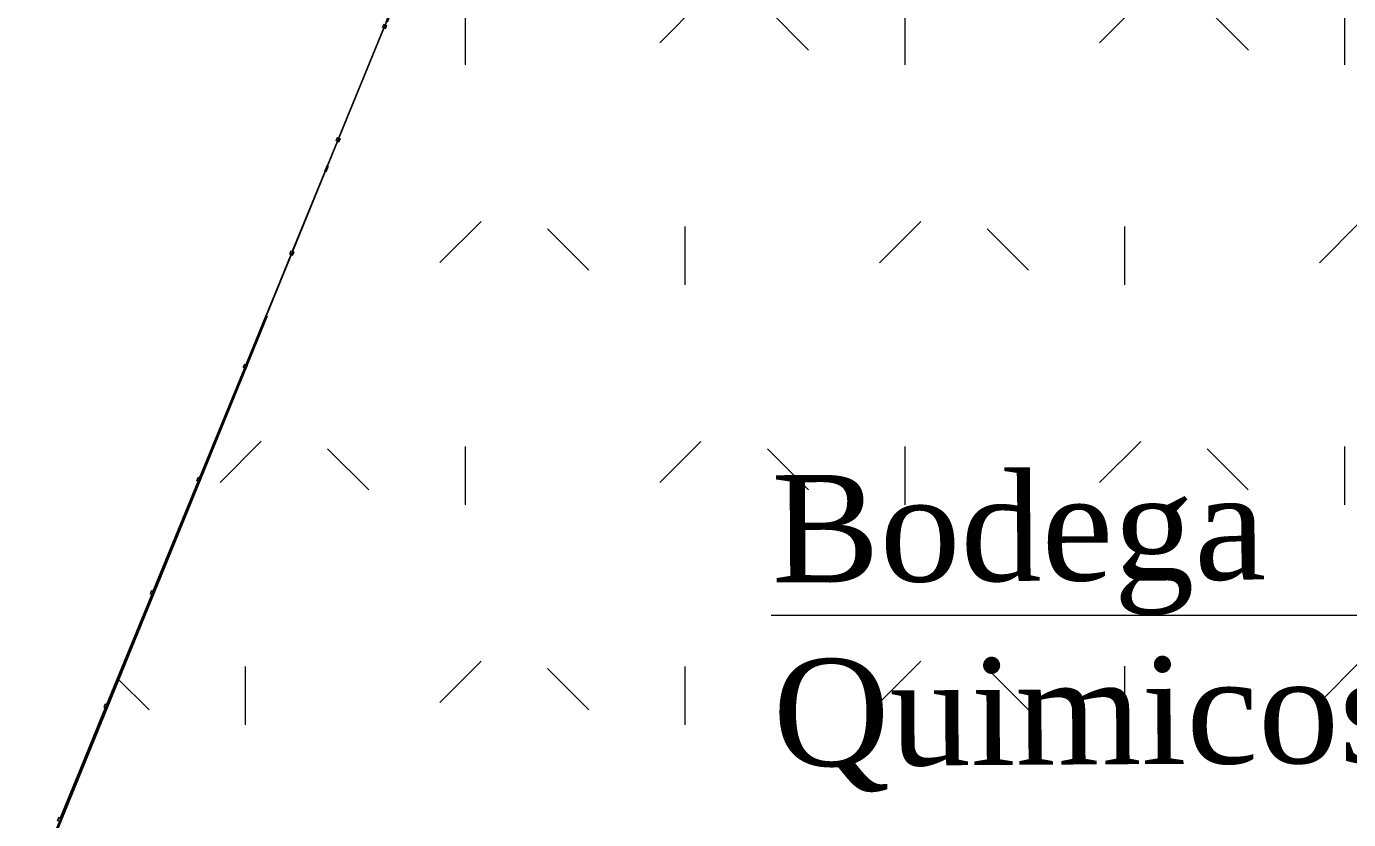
# Model space of a CAD drawing. Header units: metres. Extents: x -207 to 292, y -187 to 169.
# Drawn here: x -124.03 to -102.43, y 44.06 to 57.01 of the extents above; entities that cross this region are included whole.
import ezdxf

# ---------------------------------------------------------------- set-up
doc = ezdxf.new("R2010")
doc.units = ezdxf.units.M
doc.linetypes.add('IMPORT-IMPORT-LÍMITE2 _2_', pattern=[36.83, 6.35, -2.54, 0, -2.54, 25.4, 0, 0, 0])
for name, color, linetype, lineweight in [('A-GLAZ-CWMG', 7, 'Continuous', 9), ('ACHURADO', 7, 'Continuous', 9), ('C-TOPO', 7, 'Continuous', 9), ('linea propiedad', 7, 'IMPORT-IMPORT-LÍMITE2 _2_', 35)]:
    doc.layers.add(name, color=color, linetype=linetype, lineweight=lineweight)
doc.layers.add('PR10-ARQ-PL-001-Emplazamiento-C-1_dwg', color=7, linetype='Continuous', lineweight=9, true_color=0x767676)
doc.layers.add('TEXTO', color=5, linetype='Continuous', lineweight=9, true_color=0x0000ff)
doc.styles.add('Times New Roman', font='times.ttf', dxfattribs={"height": 1.75})

# ---------------------------------------------------------------- blocks, each defined once
blk = doc.blocks.new('PR10-ARQ-PL-001-Emplazamiento-C-1_dwg_Circular Mullion - 5mm-517344-PLANTA EMPLAZAMIENTO-674655-PLANTA EMPLAZAMIENTO ACTUALIZADO')
at = {"layer": 'A-GLAZ-CWMG', "flags": 128}
for points in [[(-84.442, 139.656), (-83.711, 141.464), (-83.713, 141.465), (-83.716, 141.466), (-84.446, 139.658), (-84.444, 139.657)], [(-84.444, 139.657), (-83.713, 141.465)]]:
    blk.add_lwpolyline(points, close=True, dxfattribs=at)
blk = doc.blocks.new('PR10-ARQ-PL-001-Emplazamiento-C-1_dwg_Rectangular Mullion - 50 x 50 mm-517346-PLANTA EMPLAZAMIENTO-674657-PLANTA EMPLAZAMIENTO ACTUALIZADO')
at = {"layer": 'A-GLAZ-CWMG', "flags": 128}
blk.add_lwpolyline([(0.025, 0.025), (-0.025, 0.025), (-0.025, -0.025), (0.025, -0.025)], close=True, dxfattribs=at)
blk = doc.blocks.new('PR10-ARQ-PL-001-Emplazamiento-C-1_dwg_Rectangular Mullion - 50 x 50 mm-517357-PLANTA EMPLAZAMIENTO-674659-PLANTA EMPLAZAMIENTO ACTUALIZADO')
at = {"layer": 'A-GLAZ-CWMG', "flags": 128}
blk.add_lwpolyline([(0.025, 0.025), (0.025, -0.025), (-0.025, -0.025), (-0.025, 0.025)], close=True, dxfattribs=at)
blk = doc.blocks.new('PR10-ARQ-PL-001-Emplazamiento-C-1_dwg-674643-PLANTA EMPLAZAMIENTO ACTUALIZADO')
at = {"layer": 'ACHURADO'}
h = blk.add_hatch(dxfattribs=at)
h.set_pattern_fill('FP_1', color=256, style=0, pattern_type=2)
h.set_pattern_definition([(90, (-655750.258, -5498481.082), (-3.592, 3.592), [0.9525, -6.232]), (45, (-655750.258, -5498481.082), (-3.5921024484, 3.5921024484), [0.9525, -4.127]), (135, (-655750.258, -5498481.082), (-3.5921024484, -3.5921024484), [0.9525, -4.127])])
h.paths.add_polyline_path([(-161.771, -49.779), (-127.862, -43.679), (-120.948, -28.309), (-111.803, -11.418), (-104.331, 0.453), (-97.266, 16.755), (-92.284, 29.861), (-84.153, 48.383), (-83.895, 48.922), (-83.576, 49.56), (-83.246, 50.193), (-82.906, 50.82), (-82.555, 51.442), (-82.193, 52.057), (-81.821, 52.666), (-81.047, 53.865), (-80.645, 54.455), (-80.233, 55.037), (-79.811, 55.613), (-79.38, 56.182), (-75.091, 62.133), (-74.617, 62.76), (-74.134, 63.38), (-73.641, 63.992), (-73.138, 64.596), (-72.625, 65.192), (-72.103, 65.779), (-71.572, 66.359), (-70.664, 67.305), (-70.482, 67.491), (-69.923, 68.045), (-69.356, 68.589), (-68.78, 69.124), (-68.196, 69.65), (-67.003, 70.673), (-66.394, 71.17), (-65.778, 71.658), (-65.153, 72.136), (-64.522, 72.603), (-63.882, 73.061), (-63.236, 73.508), (-62.583, 73.945), (-61.922, 74.371), (-61.255, 74.787), (-60.582, 75.192), (-59.902, 75.586), (-59.306, 75.883), (-58.704, 76.167), (-58.097, 76.441), (-57.486, 76.702), (-56.869, 76.952), (-56.247, 77.19), (-55.621, 77.416), (-54.991, 77.63), (-54.357, 77.832), (-53.077, 78.199), (-52.433, 78.364), (-51.785, 78.517), (-51.134, 78.658), (-50.481, 78.785), (-49.826, 78.901), (-49.168, 79.003), (-48.509, 79.093), (-47.848, 79.171), (-47.185, 79.236), (-45.858, 79.327), (-45.193, 79.354), (-44.527, 79.367), (-43.862, 79.368), (-43.196, 79.357), (-42.531, 79.332), (-41.867, 79.295), (-41.203, 79.245), (-40.54, 79.183), (-39.879, 79.108), (-39.219, 79.02), (-38.562, 78.919), (-37.906, 78.806), (-37.252, 78.68), (-36.601, 78.542), (-35.953, 78.392), (-35.308, 78.229), (-34.666, 78.053), (47.551, 57.663), (47.81, 57.578), (48.073, 57.505), (48.338, 57.445), (48.607, 57.396), (48.877, 57.361), (49.148, 57.338), (49.421, 57.327), (49.693, 57.329), (49.966, 57.344), (50.237, 57.372), (50.506, 57.412), (50.774, 57.464), (51.038, 57.529), (51.3, 57.606), (51.811, 57.797), (52.059, 57.909), (52.301, 58.033), (52.538, 58.169), (52.768, 58.315), (52.991, 58.471), (53.207, 58.638), (53.414, 58.815), (53.614, 59.001), (53.804, 59.196), (53.985, 59.4), (54.156, 59.612), (54.318, 59.831), (54.469, 60.058), (54.609, 60.292), (54.738, 60.532), (54.856, 60.778), (54.962, 61.028), (55.057, 61.284), (55.14, 61.544), (55.21, 61.807), (55.269, 62.073), (55.314, 62.342), (55.348, 62.613), (55.368, 62.884), (55.486, 68.004), (-83.704, 141.488), (-151.221, -23.933)])
h.paths.add_polyline_path([(-98.109, 19.735), (-100.027, 20.525), (-97.678, 26.227), (-95.761, 25.431), (-97.988, 20.027)])
h.paths.add_polyline_path([(-94.264, 28.288), (-97.543, 29.64), (-95.193, 35.341), (-91.917, 33.984), (-94.257, 28.306)])
h.paths.add_polyline_path([(-88.37, 41.33), (-91.648, 42.682), (-89.298, 48.383), (-86.02, 47.032), (-88.359, 41.356)])
h.paths.add_polyline_path([(-107.511, 62.681), (-109.81, 61.362), (-111.554, 61.194), (-112.168, 61.108), (-111.143, 62.121), (-109.024, 62.933)])
h.paths.add_polyline_path([(-107.511, 62.681), (-104.877, 62.965), (-103.986, 62.697), (-104.876, 62.403)])
h.paths.add_polyline_path([(-106.042, 59.476), (-106.66, 60.171), (-107.511, 62.681), (-106.15, 60.408)])
h.paths.add_polyline_path([(-97.117, 62.944), (-99.416, 61.625), (-101.16, 61.457), (-101.774, 61.371), (-100.749, 62.384), (-98.63, 63.196)])
h.paths.add_polyline_path([(-95.648, 59.739), (-96.266, 60.434), (-97.117, 62.944), (-95.756, 60.671)])
h.paths.add_polyline_path([(-94.482, 62.666), (-97.117, 62.944), (-94.483, 63.228), (-93.592, 62.96)])
h.paths.add_polyline_path([(-104.12, 64.725), (-104.103, 64.74), (-104.082, 64.735)])
h.paths.add_polyline_path([(-103.959, 75.174), (-101.325, 75.458), (-100.433, 75.19), (-101.324, 74.896)])
h.paths.add_polyline_path([(-108.615, 73.601), (-107.591, 74.613), (-105.472, 75.426), (-103.959, 75.174), (-106.258, 73.855), (-108.002, 73.687)])
h.paths.add_polyline_path([(-100.567, 77.218), (-100.55, 77.233), (-100.53, 77.228)])
at = {"layer": 'C-TOPO', "flags": 128}
for points in [[(-123.657, 43.602), (-121.791, 48.174), (-120.535, 51.25), (-119.734, 53.213), (-118.46, 56.335), (-117.893, 57.724), (-117.112, 59.637), (-116.217, 61.831), (-115.704, 63.086), (-115.063, 64.658), (-113.458, 68.59), (-113.422, 68.679), (-112.437, 71.09)], [(-112.437, 71.09), (-113.422, 68.679), (-113.458, 68.59), (-115.063, 64.658), (-115.704, 63.086), (-116.217, 61.831), (-117.112, 59.637), (-117.893, 57.724), (-118.46, 56.335), (-119.734, 53.213), (-120.535, 51.25), (-121.791, 48.174), (-123.657, 43.602)]]:
    blk.add_lwpolyline(points, dxfattribs=at)
at = {"layer": 'linea propiedad', "flags": 128}
blk.add_lwpolyline([(143.795, -0.255), (151.813, 17.148), (-83.704, 141.488), (-161.771, -49.779), (-137.14, -85.351), (-83.167, -127.74), (-59.701, -140.481)], dxfattribs=at)
at = {"layer": 'TEXTO', "flags": 128}
blk.add_lwpolyline([(-90.663, 45.182), (-99.27, 47.391), (-111.865, 47.391)], dxfattribs=at)
at = {"extrusion": (0, 0, -1), "rotation": 292.2811770167161}
for name, p in [('PR10-ARQ-PL-001-Emplazamiento-C-1_dwg_Rectangular Mullion - 50 x 50 mm-517346-PLANTA EMPLAZAMIENTO-674657-PLANTA EMPLAZAMIENTO ACTUALIZADO', (118.184, 57.013)), ('PR10-ARQ-PL-001-Emplazamiento-C-1_dwg_Rectangular Mullion - 50 x 50 mm-517357-PLANTA EMPLAZAMIENTO-674659-PLANTA EMPLAZAMIENTO ACTUALIZADO', (118.184, 57.013)), ('PR10-ARQ-PL-001-Emplazamiento-C-1_dwg_Rectangular Mullion - 50 x 50 mm-517346-PLANTA EMPLAZAMIENTO-674657-PLANTA EMPLAZAMIENTO ACTUALIZADO', (118.942, 55.162)), ('PR10-ARQ-PL-001-Emplazamiento-C-1_dwg_Rectangular Mullion - 50 x 50 mm-517357-PLANTA EMPLAZAMIENTO-674659-PLANTA EMPLAZAMIENTO ACTUALIZADO', (118.942, 55.162)), ('PR10-ARQ-PL-001-Emplazamiento-C-1_dwg_Rectangular Mullion - 50 x 50 mm-517346-PLANTA EMPLAZAMIENTO-674657-PLANTA EMPLAZAMIENTO ACTUALIZADO', (119.701, 53.311)), ('PR10-ARQ-PL-001-Emplazamiento-C-1_dwg_Rectangular Mullion - 50 x 50 mm-517357-PLANTA EMPLAZAMIENTO-674659-PLANTA EMPLAZAMIENTO ACTUALIZADO', (119.701, 53.311)), ('PR10-ARQ-PL-001-Emplazamiento-C-1_dwg_Rectangular Mullion - 50 x 50 mm-517346-PLANTA EMPLAZAMIENTO-674657-PLANTA EMPLAZAMIENTO ACTUALIZADO', (120.459, 51.461)), ('PR10-ARQ-PL-001-Emplazamiento-C-1_dwg_Rectangular Mullion - 50 x 50 mm-517357-PLANTA EMPLAZAMIENTO-674659-PLANTA EMPLAZAMIENTO ACTUALIZADO', (120.459, 51.461)), ('PR10-ARQ-PL-001-Emplazamiento-C-1_dwg_Rectangular Mullion - 50 x 50 mm-517346-PLANTA EMPLAZAMIENTO-674657-PLANTA EMPLAZAMIENTO ACTUALIZADO', (121.217, 49.61)), ('PR10-ARQ-PL-001-Emplazamiento-C-1_dwg_Rectangular Mullion - 50 x 50 mm-517357-PLANTA EMPLAZAMIENTO-674659-PLANTA EMPLAZAMIENTO ACTUALIZADO', (121.217, 49.61)), ('PR10-ARQ-PL-001-Emplazamiento-C-1_dwg_Rectangular Mullion - 50 x 50 mm-517346-PLANTA EMPLAZAMIENTO-674657-PLANTA EMPLAZAMIENTO ACTUALIZADO', (121.976, 47.759)), ('PR10-ARQ-PL-001-Emplazamiento-C-1_dwg_Rectangular Mullion - 50 x 50 mm-517357-PLANTA EMPLAZAMIENTO-674659-PLANTA EMPLAZAMIENTO ACTUALIZADO', (121.976, 47.759)), ('PR10-ARQ-PL-001-Emplazamiento-C-1_dwg_Rectangular Mullion - 50 x 50 mm-517346-PLANTA EMPLAZAMIENTO-674657-PLANTA EMPLAZAMIENTO ACTUALIZADO', (122.734, 45.909)), ('PR10-ARQ-PL-001-Emplazamiento-C-1_dwg_Rectangular Mullion - 50 x 50 mm-517357-PLANTA EMPLAZAMIENTO-674659-PLANTA EMPLAZAMIENTO ACTUALIZADO', (122.734, 45.909)), ('PR10-ARQ-PL-001-Emplazamiento-C-1_dwg_Rectangular Mullion - 50 x 50 mm-517346-PLANTA EMPLAZAMIENTO-674657-PLANTA EMPLAZAMIENTO ACTUALIZADO', (123.492, 44.058)), ('PR10-ARQ-PL-001-Emplazamiento-C-1_dwg_Rectangular Mullion - 50 x 50 mm-517357-PLANTA EMPLAZAMIENTO-674659-PLANTA EMPLAZAMIENTO ACTUALIZADO', (123.492, 44.058))]:
    blk.add_blockref(name, p, dxfattribs=at)
at = {"rotation": 359.718822983284}
for p in [(-35.176, -84.885), (-35.176, -84.885), (-35.176, -84.885), (-35.934, -86.735), (-35.934, -86.735), (-35.934, -86.735), (-36.692, -88.586), (-36.692, -88.586), (-36.692, -88.586), (-37.45, -90.437), (-37.45, -90.437), (-37.45, -90.437), (-38.209, -92.287), (-38.209, -92.287), (-38.209, -92.287), (-38.967, -94.138), (-38.967, -94.138), (-38.967, -94.138), (-39.725, -95.989), (-39.725, -95.989), (-39.725, -95.989)]:
    blk.add_blockref('PR10-ARQ-PL-001-Emplazamiento-C-1_dwg_Circular Mullion - 5mm-517344-PLANTA EMPLAZAMIENTO-674655-PLANTA EMPLAZAMIENTO ACTUALIZADO', p, dxfattribs=at)
at = {"layer": 'TEXTO', "insert": (-111.864, 49.682), "char_height": 1.75, "width": 14.59874, "attachment_point": 1, "rotation": 0.3432, "line_spacing_factor": 1.029793, "style": 'Times New Roman'}
blk.add_mtext('Bodega\\PQuimicos 2', dxfattribs=at)
blk = doc.blocks.new('Circular Mullion - 5mm-517344-PLANTA EMPLAZAMIENTO ACTUALIZADO')
at = {"layer": 'A-GLAZ-CWMG'}
for p, q in [((-83.716, 141.466), (-84.446, 139.658)), ((-84.444, 139.657), (-83.713, 141.465)), ((-83.713, 141.465), (-84.444, 139.657)), ((-84.442, 139.656), (-83.711, 141.464)), ((-83.713, 141.465), (-83.716, 141.466)), ((-83.711, 141.464), (-83.713, 141.465)), ((-84.446, 139.658), (-84.444, 139.657)), ((-84.444, 139.657), (-84.442, 139.656))]:
    blk.add_line(p, q, dxfattribs=at)
blk = doc.blocks.new('Rectangular Mullion - 50 x 50 mm-517346-PLANTA EMPLAZAMIENTO ACTUALIZADO')
at = {"layer": 'A-GLAZ-CWMG'}
for p, q in [((0.025, 0.025), (-0.025, 0.025)), ((-0.025, 0.025), (-0.025, -0.025)), ((0.025, -0.025), (0.025, 0.025)), ((-0.025, -0.025), (0.025, -0.025))]:
    blk.add_line(p, q, dxfattribs=at)
blk = doc.blocks.new('Rectangular Mullion - 50 x 50 mm-517357-PLANTA EMPLAZAMIENTO ACTUALIZADO')
at = {"layer": 'A-GLAZ-CWMG'}
for p, q in [((-0.025, -0.025), (-0.025, 0.025)), ((-0.025, 0.025), (0.025, 0.025)), ((0.025, 0.025), (0.025, -0.025)), ((0.025, -0.025), (-0.025, -0.025))]:
    blk.add_line(p, q, dxfattribs=at)

msp = doc.modelspace()

# ---------------------------------------------------------------- linework, layer by layer
at = {"layer": 'C-TOPO'}
for p, q in [((-118.46, 56.335), (-117.893, 57.724)), ((-117.893, 57.724), (-118.46, 56.335)), ((-119.734, 53.213), (-118.46, 56.335)), ((-118.46, 56.335), (-119.734, 53.213)), ((-120.535, 51.25), (-119.734, 53.213)), ((-119.734, 53.213), (-120.535, 51.25)), ((-121.791, 48.174), (-120.535, 51.25)), ((-120.535, 51.25), (-121.791, 48.174)), ((-123.657, 43.602), (-121.791, 48.174)), ((-121.791, 48.174), (-123.657, 43.602))]:
    msp.add_line(p, q, dxfattribs=at)

# ---------------------------------------------------------------- block references
at = {"layer": 'A-GLAZ-CWMG', "extrusion": (0, 0, -1), "rotation": 292.2811770167161}
for name, p in [('Rectangular Mullion - 50 x 50 mm-517346-PLANTA EMPLAZAMIENTO ACTUALIZADO', (118.184, 57.013)), ('Rectangular Mullion - 50 x 50 mm-517357-PLANTA EMPLAZAMIENTO ACTUALIZADO', (118.184, 57.013)), ('Rectangular Mullion - 50 x 50 mm-517346-PLANTA EMPLAZAMIENTO ACTUALIZADO', (118.942, 55.162)), ('Rectangular Mullion - 50 x 50 mm-517357-PLANTA EMPLAZAMIENTO ACTUALIZADO', (118.942, 55.162)), ('Rectangular Mullion - 50 x 50 mm-517346-PLANTA EMPLAZAMIENTO ACTUALIZADO', (119.701, 53.311)), ('Rectangular Mullion - 50 x 50 mm-517357-PLANTA EMPLAZAMIENTO ACTUALIZADO', (119.701, 53.311)), ('Rectangular Mullion - 50 x 50 mm-517346-PLANTA EMPLAZAMIENTO ACTUALIZADO', (120.459, 51.461)), ('Rectangular Mullion - 50 x 50 mm-517357-PLANTA EMPLAZAMIENTO ACTUALIZADO', (120.459, 51.461)), ('Rectangular Mullion - 50 x 50 mm-517346-PLANTA EMPLAZAMIENTO ACTUALIZADO', (121.217, 49.61)), ('Rectangular Mullion - 50 x 50 mm-517357-PLANTA EMPLAZAMIENTO ACTUALIZADO', (121.217, 49.61)), ('Rectangular Mullion - 50 x 50 mm-517346-PLANTA EMPLAZAMIENTO ACTUALIZADO', (121.976, 47.759)), ('Rectangular Mullion - 50 x 50 mm-517357-PLANTA EMPLAZAMIENTO ACTUALIZADO', (121.976, 47.759)), ('Rectangular Mullion - 50 x 50 mm-517346-PLANTA EMPLAZAMIENTO ACTUALIZADO', (122.734, 45.909)), ('Rectangular Mullion - 50 x 50 mm-517357-PLANTA EMPLAZAMIENTO ACTUALIZADO', (122.734, 45.909)), ('Rectangular Mullion - 50 x 50 mm-517346-PLANTA EMPLAZAMIENTO ACTUALIZADO', (123.492, 44.058)), ('Rectangular Mullion - 50 x 50 mm-517357-PLANTA EMPLAZAMIENTO ACTUALIZADO', (123.492, 44.058))]:
    msp.add_blockref(name, p, dxfattribs=at)
at = {"layer": 'A-GLAZ-CWMG', "rotation": 359.718822983284}
for p in [(-35.176, -84.885), (-35.176, -84.885), (-35.176, -84.885), (-35.934, -86.735), (-35.934, -86.735), (-35.934, -86.735), (-36.692, -88.586), (-36.692, -88.586), (-36.692, -88.586), (-37.45, -90.437), (-37.45, -90.437), (-37.45, -90.437), (-38.209, -92.287), (-38.209, -92.287), (-38.209, -92.287), (-38.967, -94.138), (-38.967, -94.138), (-38.967, -94.138), (-39.725, -95.989), (-39.725, -95.989), (-39.725, -95.989)]:
    msp.add_blockref('Circular Mullion - 5mm-517344-PLANTA EMPLAZAMIENTO ACTUALIZADO', p, dxfattribs=at)
at = {"layer": 'PR10-ARQ-PL-001-Emplazamiento-C-1_dwg', "color": 7}
msp.add_blockref('PR10-ARQ-PL-001-Emplazamiento-C-1_dwg-674643-PLANTA EMPLAZAMIENTO ACTUALIZADO', (0, 0), dxfattribs=at)

doc.saveas('drawing.dxf')
